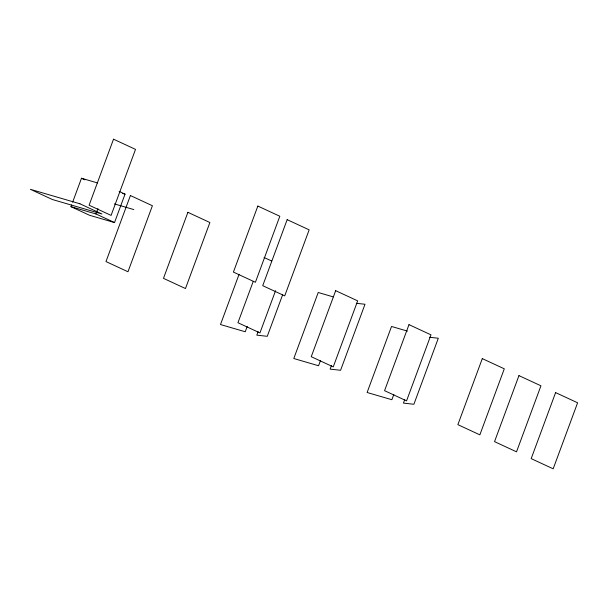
<?xml version="1.0" encoding="UTF-8"?>
<svg xmlns="http://www.w3.org/2000/svg" width="608" height="608" viewBox="0 0 608 608"><rect width="100%" height="100%" fill="white"/><g stroke="black" fill="none" stroke-linecap="round" stroke-linejoin="round"><path stroke-width="0.91" d="M119.13 191.406L125.035 194.142L114.524 222.566L89.536 215.27L70.976 206.667L71.63 204.896M72.618 202.228L81.487 178.25L97.554 182.94M114.524 222.566L95.965 213.963L97.934 208.635M239.05 274.368L220.484 324.543L245.244 331.77L247.205 326.488M253.247 281.344L237.941 322.726L259.935 332.918L275.568 290.662M258.119 331.626L256.819 335.152L267.269 336.315L282.576 294.941M320.515 360.468L318.562 365.75L293.793 358.522L318.22 292.494L333.252 296.886M331.428 365.606L330.129 369.124L340.579 370.287L364.998 304.266L356.296 303.293M393.824 394.44L391.871 399.722L367.11 392.494L391.529 326.473L407.451 331.117M404.746 399.578L403.438 403.104L413.888 404.267L438.307 338.238L429.605 337.273M122.36 193.367L125.035 194.142M114.426 203.916L133.806 209.57M70.976 206.667L95.965 213.963M264.054 257.48L271.67 261.007M81.487 178.25L84.862 179.816M113.521 139.186L89.102 205.208L111.089 215.399L135.516 149.378L113.521 139.186M130.408 195.54L105.982 261.569L127.976 271.761L152.403 205.732L130.408 195.54M187.895 212.321L163.476 278.35L185.47 288.542L209.889 222.52L187.895 212.321M257.838 206.066L233.411 272.088L255.406 282.279L279.824 216.258L257.838 206.066M287.158 219.655L262.732 285.676L284.726 295.868L309.153 229.847L287.158 219.655M335.677 290.67L311.25 356.698L333.245 366.89L357.671 300.869L335.677 290.67M408.986 324.649L384.56 390.67L406.554 400.87L430.981 334.841L408.986 324.649M482.296 358.621L457.87 424.65L479.864 434.842L504.29 368.813L482.296 358.621M518.951 375.615L494.532 441.636L516.519 451.828L540.945 385.806L518.951 375.615M555.606 392.601L531.187 458.622L553.174 468.814L577.6 402.792L555.606 392.601M79.922 203.786L30.4 189.331L52.394 199.523L101.916 213.978L79.922 203.786"/></g></svg>
